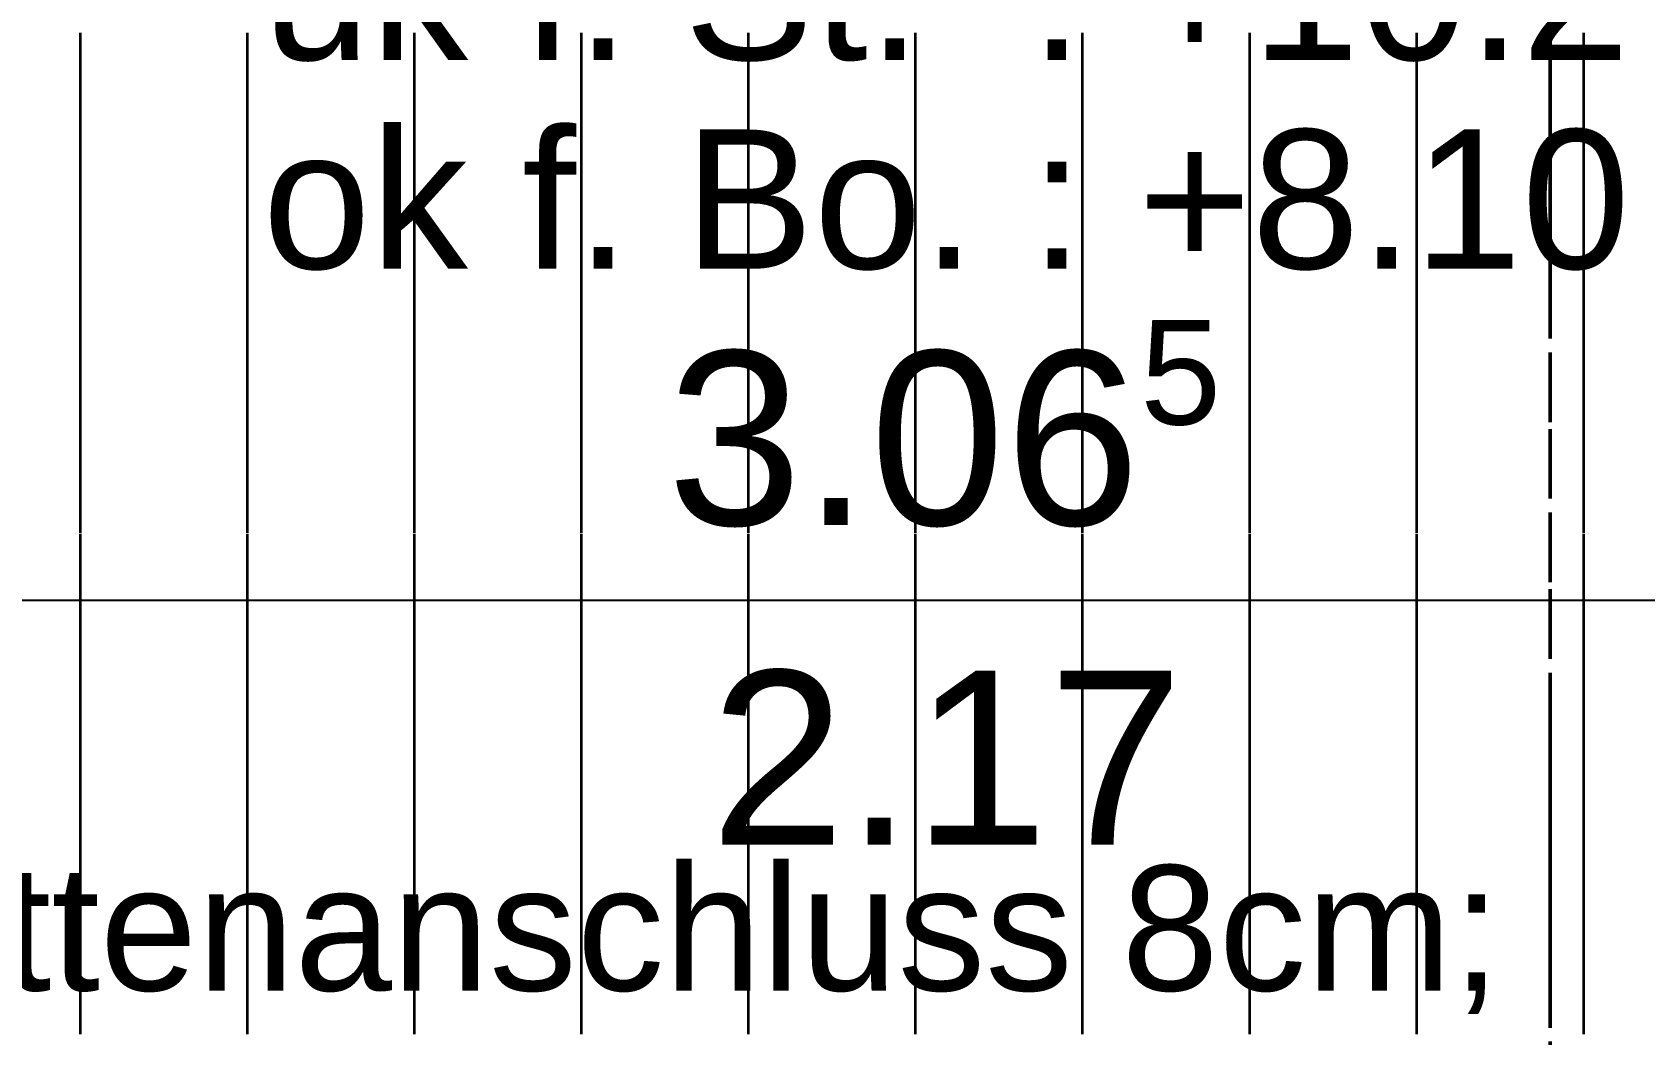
# Model space of a CAD drawing. Header units: centimetres. Extents: x 0.3 to 84.3, y 0.3 to 59.7.
# Drawn here: x 40.985 to 43.302, y 14.14 to 15.58 of the extents above; entities that cross this region are included whole.
import ezdxf

# ---------------------------------------------------------------- set-up
doc = ezdxf.new("R2010")
doc.units = ezdxf.units.CM
for name, pattern in [('AUSGEZOGEN', [0]), ('LINIE_23', [0.79, 0.4, -0.13, 0, -0.13, 0, -0.13]), ('RAND', [44.45, 12.7, -6.35, 12.7, -6.35, 0, -6.35])]:
    doc.linetypes.add(name, pattern=pattern)
for name, color, linetype, lineweight in [('Ausbau Raeume', 7, 'AUSGEZOGEN', 35), ('Bauachsen grob', 7, 'RAND', 25), ('Text Decke', 7, 'AUSGEZOGEN', 50), ('Text Koten', 7, 'AUSGEZOGEN', 50), ('Werkplan- Ausfuehrungsmasse', 7, 'AUSGEZOGEN', 25)]:
    doc.layers.add(name, color=color, linetype=linetype, lineweight=lineweight)
doc.styles.add('ARIAL', font='ARIAL.TTF')

msp = doc.modelspace()

# ---------------------------------------------------------------- linework, layer by layer
at = {"layer": 'Ausbau Raeume', "color": 254, "linetype": 'AUSGEZOGEN', "lineweight": 35}
for p, q in [((41.0542, 14.8603), (41.0542, 15.5789)), ((41.2942, 14.8603), (41.2942, 15.5789)), ((41.5342, 14.8603), (41.5342, 15.5789)), ((41.7742, 14.8603), (41.7742, 15.5789)), ((42.0142, 14.8603), (42.0142, 15.5789)), ((42.2542, 14.8603), (42.2542, 15.5789)), ((42.4942, 14.8603), (42.4942, 15.5789)), ((42.7342, 14.8603), (42.7342, 15.5789)), ((42.9742, 14.8603), (42.9742, 15.5789)), ((43.2142, 14.8603), (43.2142, 15.5789)), ((41.0542, 14.1403), (41.0542, 14.8589)), ((41.2942, 14.1403), (41.2942, 14.8589)), ((41.5342, 14.1403), (41.5342, 14.8589)), ((41.7742, 14.1403), (41.7742, 14.8589)), ((42.0142, 14.1403), (42.0142, 14.8589)), ((42.2542, 14.1403), (42.2542, 14.8589)), ((42.4942, 14.1403), (42.4942, 14.8589)), ((42.7342, 14.1403), (42.7342, 14.8589)), ((42.9742, 14.1403), (42.9742, 14.8589)), ((43.2142, 14.1403), (43.2142, 14.8589))]:
    msp.add_line(p, q, dxfattribs=at)
at = {"layer": 'Bauachsen grob', "color": 32, "linetype": 'LINIE_23', "lineweight": 50, "true_color": 0xc36e14}
for p, q in [((43.166, 1.3897), (43.166, 59.3503)), ((43.166, 2.2697), (43.166, 58.1))]:
    msp.add_line(p, q, dxfattribs=at)
at = {"layer": 'Werkplan- Ausfuehrungsmasse', "color": 7, "linetype": 'AUSGEZOGEN', "lineweight": 25}
msp.add_line((39.226, 14.7637), (45.356, 14.7637), dxfattribs=at)

# ---------------------------------------------------------------- texts
at = {"layer": 'Text Decke', "color": 92, "linetype": 'AUSGEZOGEN', "lineweight": 35, "true_color": 0x00c600, "insert": (40.076, 14.1487), "char_height": 0.18, "width": 0.09, "attachment_point": 7, "style": 'ARIAL'}
msp.add_mtext('Kragplattenanschluss\\~8cm;', dxfattribs=at)
at = {"layer": 'Text Koten', "color": 7, "linetype": 'AUSGEZOGEN', "lineweight": 35, "char_height": 0.2, "width": 0.1, "attachment_point": 7, "style": 'ARIAL'}
for s, insert in [('uk\\~f.\\~St.\\~\\~:\\~+10.27', (41.316, 15.5371)), ('ok\\~f.\\~Bo.\\~:\\~+8.10', (41.316, 15.2371))]:
    msp.add_mtext(s, dxfattribs=dict(at, insert=insert))
at = {"layer": 'Werkplan- Ausfuehrungsmasse', "color": 7, "linetype": 'AUSGEZOGEN', "lineweight": 50, "attachment_point": 7, "style": 'ARIAL'}
for s, insert, char_height, width in [('5', (42.5768, 15.014), 0.15, 0.075), ('3.06', (41.8971, 14.8682), 0.25, 0.125), ('2.17', (41.9591, 14.4127), 0.25, 0.125)]:
    msp.add_mtext(s, dxfattribs=dict(at, insert=insert, char_height=char_height, width=width))

doc.saveas('drawing.dxf')
